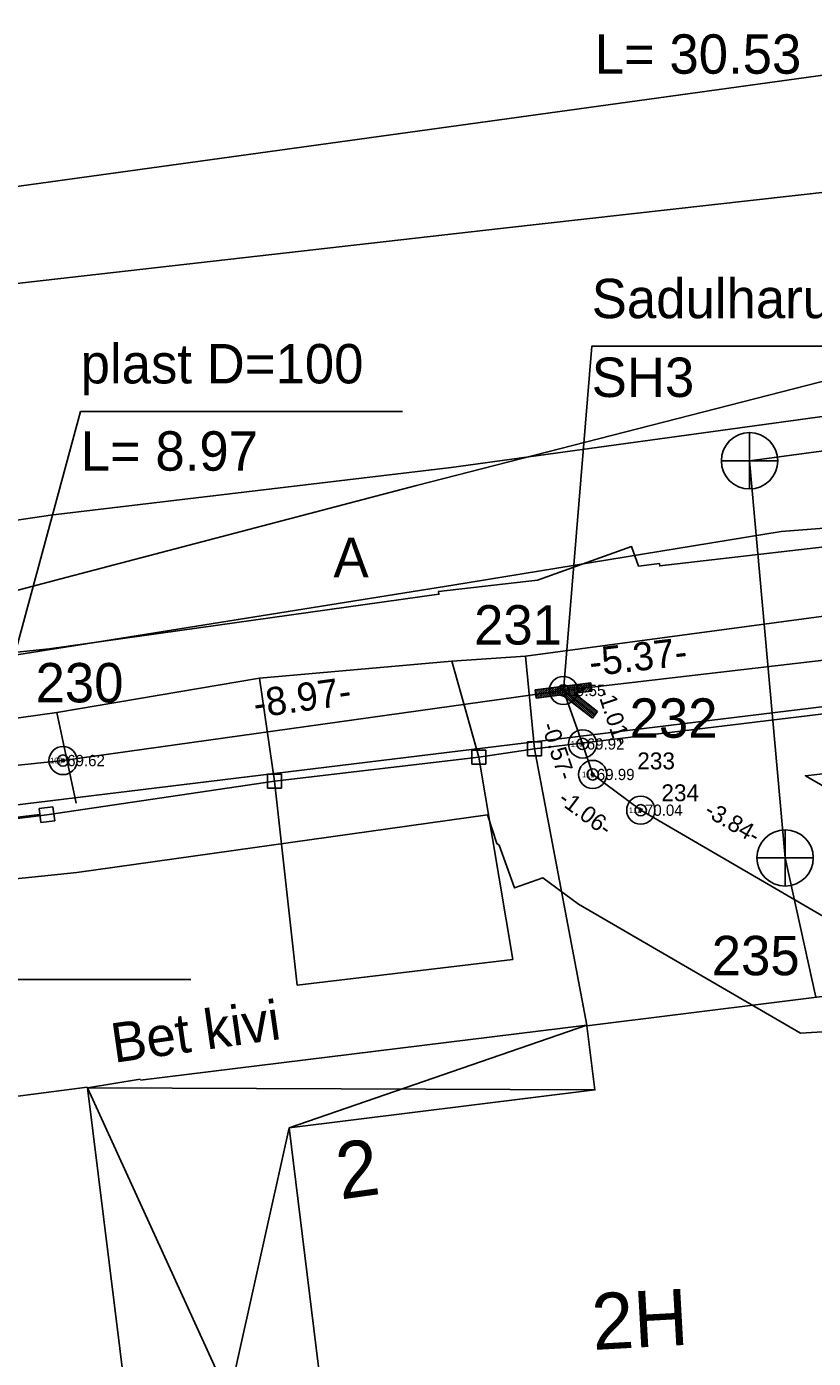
# Model space of a CAD drawing. Extents: x 657302 to 659073, y 6470576 to 6472205.
# Drawn here: x 657652.59 to 657666.56, y 6471128.93 to 6471152.59 of the extents above; entities that cross this region are included whole.
import ezdxf

# ---------------------------------------------------------------- set-up
doc = ezdxf.new("R2010")
doc.units = 0
for name, color, linetype in [('AED', 7, 'Continuous'), ('HOONE', 7, 'Continuous'), ('HOONEDET', 7, 'Continuous'), ('JOONSIDE', 7, 'Continuous'), ('KKAEV', 7, 'Continuous'), ('KOORDPUNKT', 7, 'Continuous'), ('KTRASS', 7, 'Continuous'), ('MOOTKORG-EH2000', 7, 'Continuous'), ('MOOTMPUNKT', 7, 'Continuous'), ('MOOTNR', 7, 'Continuous'), ('MOOTPIIR', 7, 'Continuous'), ('MPKAABEL', 7, 'Continuous'), ('PIIR', 7, 'Continuous'), ('SITRASS', 7, 'Continuous'), ('TEE', 7, 'Continuous'), ('VTRASS', 7, 'Continuous')]:
    doc.layers.add(name, color=color, linetype=linetype)

msp = doc.modelspace()

# ---------------------------------------------------------------- linework, layer by layer
at = {"layer": 'AED'}
for p, q in [((657661.481, 6471139.887), (657661.481, 6471139.637)), ((657661.481, 6471139.887), (657661.731, 6471139.887)), ((657661.731, 6471139.887), (657661.731, 6471139.637)), ((657660.493, 6471139.737), (657660.493, 6471139.487)), ((657660.493, 6471139.737), (657660.743, 6471139.737)), ((657660.743, 6471139.737), (657660.743, 6471139.487)), ((657660.493, 6471139.487), (657660.743, 6471139.487)), ((657661.481, 6471139.637), (657661.731, 6471139.637)), ((657656.867, 6471139.311), (657656.867, 6471139.061)), ((657656.867, 6471139.311), (657657.117, 6471139.311)), ((657657.117, 6471139.311), (657657.117, 6471139.061)), ((657656.867, 6471139.061), (657657.117, 6471139.061)), ((657652.81, 6471138.698), (657653.058, 6471138.728)), ((657652.81, 6471138.698), (657652.84, 6471138.45)), ((657653.058, 6471138.728), (657653.088, 6471138.479)), ((657652.84, 6471138.45), (657653.088, 6471138.479))]:
    msp.add_line(p, q, dxfattribs=at)
for points in [[(657661.606, 6471139.762), (657675.301, 6471141.42)], [(657656.992, 6471139.186), (657660.618, 6471139.612)], [(657652.822, 6471138.596), (657642.804, 6471137.392)]]:
    msp.add_lwpolyline(points, dxfattribs=at)
at = {"layer": 'HOONE'}
for points in [[(657657.25, 6471133.03), (657662.68, 6471133.7), (657662.54, 6471134.84), (657669.38, 6471135.69), (657669.823, 6471131.683)], [(657656.322, 6471123.114), (657655.01, 6471122.951), (657653.669, 6471133.74), (657654.608, 6471133.89)], [(657662.728, 6471123.747), (657658.45, 6471123.28), (657657.25, 6471133.03)]]:
    msp.add_lwpolyline(points, dxfattribs=at)
at = {"layer": 'HOONEDET'}
for p, q in [((657657.25, 6471133.03), (657662.54, 6471134.85)), ((657658.45, 6471123.28), (657653.669, 6471133.74)), ((657662.68, 6471133.7), (657653.669, 6471133.74)), ((657655.01, 6471122.951), (657657.25, 6471133.03))]:
    msp.add_line(p, q, dxfattribs=at)
msp.add_lwpolyline([(657662.54, 6471134.85), (657654.611, 6471133.875)], dxfattribs=at)
at = {"layer": 'KKAEV'}
for p, q in [((657665.426, 6471144.377), (657665.426, 6471145.377)), ((657664.926, 6471144.877), (657665.926, 6471144.877)), ((657666.058, 6471137.322), (657666.058, 6471138.322)), ((657665.558, 6471137.822), (657666.558, 6471137.822))]:
    msp.add_line(p, q, dxfattribs=at)
for centre in [(657665.426, 6471144.877), (657666.058, 6471137.822)]:
    msp.add_circle(centre, 0.5, dxfattribs=at)
at = {"layer": 'KOORDPUNKT'}
for centre, radius in [((657662.122, 6471140.797), 0.25), ((657662.122, 6471140.797), 0.025), ((657662.122, 6471140.797), 0.0221), ((657662.122, 6471140.797), 0.0191), ((657662.122, 6471140.797), 0.0161), ((657662.122, 6471140.797), 0.0132), ((657662.122, 6471140.797), 0.0102), ((657662.122, 6471140.797), 0.00726), ((657662.122, 6471140.797), 0.0043), ((657662.462, 6471139.847), 0.25), ((657653.236, 6471139.552), 0.25), ((657662.462, 6471139.847), 0.025), ((657662.462, 6471139.847), 0.0221), ((657662.462, 6471139.847), 0.0191), ((657662.462, 6471139.847), 0.0161), ((657662.462, 6471139.847), 0.0132), ((657662.462, 6471139.847), 0.0102), ((657662.462, 6471139.847), 0.00726), ((657662.462, 6471139.847), 0.0043), ((657653.236, 6471139.552), 0.025), ((657653.236, 6471139.552), 0.0221), ((657653.236, 6471139.552), 0.0191), ((657653.236, 6471139.552), 0.0161), ((657653.236, 6471139.552), 0.0132), ((657653.236, 6471139.552), 0.0102), ((657653.236, 6471139.552), 0.00726), ((657653.236, 6471139.552), 0.0043), ((657662.641, 6471139.305), 0.25), ((657662.641, 6471139.305), 0.025), ((657662.641, 6471139.305), 0.0221), ((657662.641, 6471139.305), 0.0191), ((657662.641, 6471139.305), 0.0161), ((657662.641, 6471139.305), 0.0132), ((657662.641, 6471139.305), 0.0102), ((657662.641, 6471139.305), 0.00726), ((657662.641, 6471139.305), 0.0043), ((657663.495, 6471138.67), 0.25), ((657663.495, 6471138.67), 0.025), ((657663.495, 6471138.67), 0.0221), ((657663.495, 6471138.67), 0.0191), ((657663.495, 6471138.67), 0.0161), ((657663.495, 6471138.67), 0.0132), ((657663.495, 6471138.67), 0.0102), ((657663.495, 6471138.67), 0.00726), ((657663.495, 6471138.67), 0.0043)]:
    msp.add_circle(centre, radius, dxfattribs=at)
at = {"layer": 'KTRASS'}
for points in [[(657665.426, 6471144.877), (657683.763, 6471147.352), (657700.098, 6471149.636), (657718.789, 6471152.291)], [(657666.058, 6471137.822), (657665.426, 6471144.877)], [(657666.604, 6471135.347), (657666.058, 6471137.822)]]:
    msp.add_lwpolyline(points, dxfattribs=at)
at = {"layer": 'MOOTMPUNKT'}
for centre in [(657662.122, 6471140.797), (657662.462, 6471139.847), (657653.236, 6471139.552), (657662.641, 6471139.305), (657663.495, 6471138.67)]:
    msp.add_circle(centre, 0.1, dxfattribs=at)
at = {"layer": 'MOOTPIIR'}
for points in [[(657668.34, 6471155.739), (657670.733, 6471149.217), (657671.917, 6471143.982), (657667.217, 6471143.403), (657663.832, 6471143.009), (657663.825, 6471143.055), (657663.457, 6471143.004), (657663.331, 6471143.354), (657661.664, 6471142.757), (657659.904, 6471142.553), (657659.91, 6471142.507), (657652.993, 6471141.538), (657647.736, 6471140.989), (657647.581, 6471141.408), (657645.941, 6471140.802), (657644.202, 6471140.621), (657644.23, 6471140.36), (657642.238, 6471139.998), (657641.398, 6471140.686), (657640.819, 6471139.91), (657637.402, 6471139.989)], [(657667.293, 6471138.775), (657666.419, 6471139.283), (657667.693, 6471139.431)], [(657647.938, 6471115.593), (657645.788, 6471126.072), (657643.965, 6471134.61), (657643.769, 6471136.211), (657646.301, 6471136.67), (657646.857, 6471136.876), (657647.253, 6471136.917), (657653.479, 6471137.566), (657660.771, 6471138.588), (657660.94, 6471138.077), (657660.982, 6471138.046), (657661.253, 6471137.29), (657661.757, 6471137.47), (657662.392, 6471136.998), (657666.329, 6471134.709), (657669.296, 6471134.89)]]:
    msp.add_lwpolyline(points, dxfattribs=at)
at = {"layer": 'MPKAABEL'}
for points in [[(657674.892, 6471164.032), (657677.64, 6471156.22), (657679.83, 6471150.54), (657679.89, 6471149.66), (657679.19, 6471149.23), (657669.46, 6471146.99), (657659.51, 6471144.44), (657653.196, 6471142.777), (657649.449, 6471141.789), (657629.377, 6471135.351)], [(657649.727, 6471103.573), (657649.469, 6471103.461), (657641.871, 6471101.59), (657641.379, 6471101.891), (657638.586, 6471113.744), (657634.398, 6471131.121), (657633.141, 6471137.969), (657631.82, 6471145.27), (657652.32, 6471148.039), (657652.362, 6471148.02), (657661.006, 6471149), (657671.415, 6471150.169), (657681.452, 6471151.26), (657682.918, 6471151.285), (657687.912, 6471151.372), (657700.002, 6471153.312), (657700.441, 6471153.387), (657712.38, 6471155.44), (657713.215, 6471149.422), (657713.81, 6471144.92), (657713.14, 6471144.72)]]:
    msp.add_lwpolyline(points, dxfattribs=at)
at = {"layer": 'PIIR'}
for points in [[(657674.79, 6471152.84), (657650.52, 6471149.49), (657615.86, 6471144.71), (657603.82, 6471230.34), (657642.43, 6471235.16)], [(657675.45, 6471141.57), (657682.27, 6471110.72), (657650.09, 6471103.42), (657642.51, 6471137.56)]]:
    msp.add_lwpolyline(points, close=True, dxfattribs=at)
msp.add_lwpolyline([(657712.35, 6471146.06), (657675.45, 6471141.57), (657642.51, 6471137.56), (657632.58, 6471136.36), (657614.48, 6471134.15), (657593.47, 6471118.1), (657569.63, 6471099.89), (657552.61, 6471100.27), (657562.15, 6471107.56), (657583.6, 6471123.95), (657603.04, 6471138.8), (657609.65, 6471143.85), (657615.86, 6471144.71), (657650.52, 6471149.49), (657674.79, 6471152.84), (657681.56, 6471153.54), (657688.32, 6471154.48)], dxfattribs=at)
at = {"layer": 'SITRASS'}
for p, q in [((657661.617, 6471140.807), (657662.608, 6471140.935)), ((657661.626, 6471140.733), (657662.618, 6471140.861)), ((657661.758, 6471140.826), (657661.63, 6471140.704)), ((657661.8, 6471140.831), (657661.634, 6471140.673)), ((657661.842, 6471140.836), (657661.657, 6471140.661)), ((657661.884, 6471140.842), (657661.699, 6471140.667)), ((657661.926, 6471140.847), (657661.742, 6471140.672)), ((657661.968, 6471140.853), (657661.784, 6471140.678)), ((657662.01, 6471140.858), (657661.826, 6471140.683)), ((657662.052, 6471140.864), (657661.868, 6471140.689)), ((657662.094, 6471140.869), (657661.91, 6471140.694)), ((657662.136, 6471140.874), (657661.952, 6471140.699)), ((657662.178, 6471140.88), (657661.994, 6471140.705)), ((657662.221, 6471140.885), (657662.036, 6471140.71)), ((657662.263, 6471140.891), (657662.078, 6471140.716)), ((657662.305, 6471140.896), (657662.11, 6471140.712)), ((657662.347, 6471140.902), (657662.13, 6471140.696)), ((657662.389, 6471140.907), (657662.15, 6471140.681)), ((657662.431, 6471140.913), (657662.17, 6471140.665)), ((657662.473, 6471140.918), (657662.19, 6471140.65)), ((657662.515, 6471140.923), (657662.33, 6471140.748)), ((657662.557, 6471140.929), (657662.372, 6471140.754)), ((657662.599, 6471140.934), (657662.414, 6471140.759)), ((657662.611, 6471140.912), (657662.456, 6471140.765)), ((657662.615, 6471140.881), (657662.499, 6471140.77)), ((657662.619, 6471140.85), (657662.541, 6471140.775)), ((657662.627, 6471140.787), (657662.608, 6471140.935)), ((657661.617, 6471140.807), (657661.636, 6471140.659)), ((657661.632, 6471140.809), (657661.618, 6471140.796)), ((657661.674, 6471140.815), (657661.622, 6471140.765)), ((657661.716, 6471140.82), (657661.626, 6471140.735)), ((657661.636, 6471140.659), (657662.101, 6471140.719)), ((657662.101, 6471140.719), (657662.636, 6471140.306)), ((657662.122, 6471140.797), (657662.682, 6471140.365)), ((657662.32, 6471140.739), (657662.21, 6471140.634)), ((657662.34, 6471140.723), (657662.23, 6471140.619)), ((657662.36, 6471140.708), (657662.25, 6471140.603)), ((657662.38, 6471140.692), (657662.27, 6471140.588)), ((657662.4, 6471140.677), (657662.29, 6471140.573)), ((657662.42, 6471140.662), (657662.31, 6471140.557)), ((657662.311, 6471140.746), (657662.627, 6471140.787)), ((657662.311, 6471140.746), (657662.728, 6471140.425)), ((657662.441, 6471140.646), (657662.33, 6471140.542)), ((657662.461, 6471140.631), (657662.35, 6471140.526)), ((657662.481, 6471140.615), (657662.37, 6471140.511)), ((657662.501, 6471140.6), (657662.39, 6471140.495)), ((657662.623, 6471140.819), (657662.583, 6471140.781)), ((657662.627, 6471140.789), (657662.625, 6471140.786)), ((657662.521, 6471140.584), (657662.411, 6471140.48)), ((657662.541, 6471140.569), (657662.431, 6471140.464)), ((657662.561, 6471140.553), (657662.451, 6471140.449)), ((657662.581, 6471140.538), (657662.471, 6471140.433)), ((657662.601, 6471140.522), (657662.491, 6471140.418)), ((657662.621, 6471140.507), (657662.511, 6471140.403)), ((657662.641, 6471140.492), (657662.531, 6471140.387)), ((657662.661, 6471140.476), (657662.551, 6471140.372)), ((657662.681, 6471140.461), (657662.571, 6471140.356)), ((657662.701, 6471140.445), (657662.591, 6471140.341)), ((657662.721, 6471140.43), (657662.611, 6471140.325)), ((657662.636, 6471140.306), (657662.728, 6471140.425)), ((657662.662, 6471140.339), (657662.631, 6471140.31))]:
    msp.add_line(p, q, dxfattribs=at)
for points in [[(657662.122, 6471140.797), (657667.455, 6471141.417), (657672.67, 6471142.06), (657674.282, 6471142.591), (657672.655, 6471149.784), (657670.21, 6471156.448), (657668.848, 6471159.923), (657668.443, 6471160.821)], [(657662.122, 6471140.797), (657662.624, 6471146.91), (657671.793, 6471146.91)], [(657651.825, 6471139.405), (657653.549, 6471145.751), (657659.265, 6471145.751)], [(657646.399, 6471138.839), (657647.046, 6471138.906), (657653.236, 6471139.552), (657662.122, 6471140.797)], [(657662.122, 6471140.797), (657662.462, 6471139.847), (657662.641, 6471139.305), (657663.495, 6471138.67), (657666.811, 6471136.742), (657670.43, 6471136.963), (657671.136, 6471136.116), (657671.805, 6471131.621), (657672.296, 6471124.257), (657671.933, 6471123.496), (657670.463, 6471123.039), (657667.2, 6471122.83), (657664.196, 6471122.851), (657663.892, 6471123.872)], [(657662.122, 6471140.797), (657662.462, 6471139.847), (657662.641, 6471139.305), (657663.495, 6471138.67), (657666.811, 6471136.742), (657670.43, 6471136.963), (657671.136, 6471136.116), (657671.805, 6471131.621), (657672.296, 6471124.257), (657671.933, 6471123.496), (657670.463, 6471123.039), (657667.2, 6471122.83), (657664.196, 6471122.851), (657663.892, 6471123.872)], [(657644.188, 6471138.32), (657644.889, 6471135.66), (657655.505, 6471135.66)]]:
    msp.add_lwpolyline(points, dxfattribs=at)
at = {"layer": 'TEE'}
for points in [[(657670.143, 6471163.546), (657670.481, 6471162.602), (657673.821, 6471153.666), (657673.578, 6471151.328), (657672.809, 6471148.652), (657671.879, 6471146.963), (657670.341, 6471146.162), (657660.127, 6471144.759), (657653.016, 6471143.908)], [(657653.129, 6471140.406), (657656.725, 6471141.013), (657660.139, 6471141.315), (657661.446, 6471141.409), (657669.788, 6471142.524), (657675.88, 6471143.889), (657688.674, 6471145.86), (657700.303, 6471147.932), (657704.618, 6471148.455)], [(657635.849, 6471131.364), (657636.172, 6471134.796), (657637.401, 6471138.646), (657639.324, 6471140.63), (657640.411, 6471141.589), (657642.659, 6471142.534), (657644.475, 6471142.981), (657646.107, 6471143.281), (657648.483, 6471143.55), (657650.288, 6471143.55), (657651.65, 6471143.709), (657653.016, 6471143.908)], [(657660.618, 6471139.612), (657660.139, 6471141.315)], [(657661.446, 6471141.409), (657661.606, 6471139.762)], [(657656.725, 6471141.013), (657656.992, 6471139.186)], [(657653.469, 6471138.793), (657653.129, 6471140.406), (657651.515, 6471140.18), (657650.664, 6471139.846), (657648.698, 6471139.734), (657645.715, 6471139.279), (657644.119, 6471138.781), (657642.591, 6471138.022), (657641.804, 6471137.359), (657641.106, 6471136.474), (657640.701, 6471135.67), (657640.354, 6471134.629), (657640.195, 6471133.356), (657640.096, 6471132.104), (657640.302, 6471130.743), (657641.082, 6471127.501), (657641.694, 6471124.384), (657643.01, 6471117.717), (657645.1, 6471108.556), (657646.775, 6471103.925), (657646.988, 6471100.803), (657642.619, 6471099.993)], [(657662.54, 6471134.85), (657661.606, 6471139.762), (657660.618, 6471139.612), (657661.223, 6471136.018), (657657.395, 6471135.562), (657656.992, 6471139.186)], [(657652.949, 6471138.589), (657656.992, 6471139.186)], [(657653.667, 6471133.75), (657644.196, 6471132.518), (657643.396, 6471137.402), (657652.949, 6471138.589)]]:
    msp.add_lwpolyline(points, dxfattribs=at)
at = {"layer": 'VTRASS'}
msp.add_lwpolyline([(657695.4, 6471147.2), (657684.252, 6471145.868), (657682.741, 6471145.688), (657666.98, 6471143.7), (657665.99, 6471143.62), (657660.16, 6471142.67), (657653.385, 6471141.586), (657638.45, 6471139.22), (657637.31, 6471138.24), (657637.195, 6471136.524), (657639.99, 6471124.16), (657646.345, 6471096.16), (657648.17, 6471088.14), (657653.158, 6471066.129), (657656.691, 6471050.508), (657660.232, 6471034.885), (657660.702, 6471032.915), (657660.994, 6471031.632), (657661.079, 6471031.064), (657662.545, 6471021.334), (657664.589, 6471008.279), (657664.047, 6471007.265), (657663.392, 6471006.747)], dxfattribs=at)

# ---------------------------------------------------------------- texts
at = {"layer": 'HOONE'}
for s, rotation, p in [('2', 7.9514, (657658.163, 6471131.753)), ('2H', 3.1784, (657662.652, 6471129.081))]:
    msp.add_text(s, height=1, rotation=rotation, dxfattribs=at).set_placement(p)
at = {"layer": 'JOONSIDE'}
for s, height, rotation, p in [('-5.37-', 0.5, 6.6313, (657662.607, 6471141.046)), ('-8.97-', 0.5, 7.9757, (657656.651, 6471140.308)), ('-1.01-', 0.3, 288.2762, (657662.715, 6471140.79)), ('-0.57-', 0.3, 288.2762, (657661.725, 6471140.177)), ('-1.06-', 0.3, 323.367, (657662.008, 6471138.819)), ('-3.84-', 0.3, 329.8253, (657664.601, 6471138.591))]:
    msp.add_text(s, height=height, rotation=rotation, dxfattribs=at).set_placement(p)
at = {"layer": 'KOORDPUNKT'}
for s, height, p in [('231 ', 0.7, (657660.535, 6471141.612)), ('230 ', 0.7, (657652.748, 6471140.585)), ('232 ', 0.7, (657663.296, 6471139.957)), ('233 ', 0.3, (657663.433, 6471139.396)), ('234 ', 0.3, (657663.861, 6471138.829)), ('235 ', 0.7, (657664.755, 6471135.738))]:
    msp.add_text(s, height=height, dxfattribs=at).set_placement(p)
at = {"layer": 'MOOTKORG-EH2000'}
for s, p in [(' 69.55', (657662.122, 6471140.697)), (' 69.92', (657662.462, 6471139.747)), (' 69.62', (657653.236, 6471139.452)), (' 69.99', (657662.641, 6471139.205)), (' 70.04', (657663.495, 6471138.57))]:
    msp.add_text(s, height=0.2, dxfattribs=at).set_placement(p)
at = {"layer": 'MOOTNR'}
for s, p in [('107 ', (657661.892, 6471140.747)), ('110 ', (657662.252, 6471139.797)), ('106 ', (657653.006, 6471139.502)), ('111 ', (657662.451, 6471139.255)), ('112 ', (657663.285, 6471138.62))]:
    msp.add_text(s, height=0.1, dxfattribs=at).set_placement(p)
at = {"layer": 'SITRASS'}
for s, p in [('L= 30.53', (657662.676, 6471151.752)), ('Sadulharu 100/50x45', (657662.624, 6471147.41)), ('plast D=100 ', (657653.549, 6471146.251)), ('SH3', (657662.624, 6471146.01)), ('L= 8.97', (657653.549, 6471144.701))]:
    msp.add_text(s, height=0.7, dxfattribs=at).set_placement(p)
at = {"layer": 'TEE'}
msp.add_text('A', height=0.7, dxfattribs=at).set_placement((657658.039, 6471142.809))
msp.add_text('Bet kivi', height=0.7, rotation=8.1248, dxfattribs=at).set_placement((657654.144, 6471134.181))

doc.saveas('drawing.dxf')
